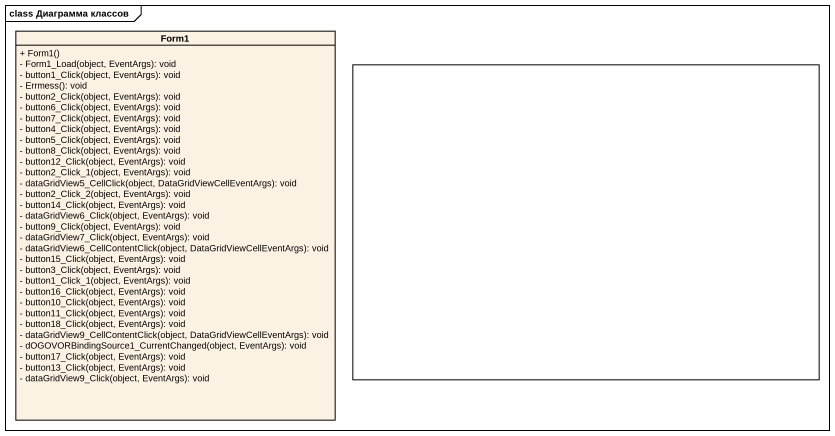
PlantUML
@startuml
mainframe class Диаграмма классов
allowmixing
hide circle
hide empty members
skinparam classAttributeIconSize 0
class Form1 {
  + Form1()
  - Form1_Load(object, EventArgs): void
  - button1_Click(object, EventArgs): void
  - Errmess(): void
  - button2_Click(object, EventArgs): void
  - button6_Click(object, EventArgs): void
  - button7_Click(object, EventArgs): void
  - button4_Click(object, EventArgs): void
  - button5_Click(object, EventArgs): void
  - button8_Click(object, EventArgs): void
  - button12_Click(object, EventArgs): void
  - button2_Click_1(object, EventArgs): void
  - dataGridView5_CellClick(object, DataGridViewCellEventArgs): void
  - button2_Click_2(object, EventArgs): void
  - button14_Click(object, EventArgs): void
  - dataGridView6_Click(object, EventArgs): void
  - button9_Click(object, EventArgs): void
  - dataGridView7_Click(object, EventArgs): void
  - dataGridView6_CellContentClick(object, DataGridViewCellEventArgs): void
  - button15_Click(object, EventArgs): void
  - button3_Click(object, EventArgs): void
  - button1_Click_1(object, EventArgs): void
  - button16_Click(object, EventArgs): void
  - button10_Click(object, EventArgs): void
  - button11_Click(object, EventArgs): void
  - button18_Click(object, EventArgs): void
  - dataGridView9_CellContentClick(object, DataGridViewCellEventArgs): void
  - dOGOVORBindingSource1_CurrentChanged(object, EventArgs): void
  - button17_Click(object, EventArgs): void
  - button13_Click(object, EventArgs): void
  - dataGridView9_Click(object, EventArgs): void
}
rectangle " " as rectangle1
@enduml
